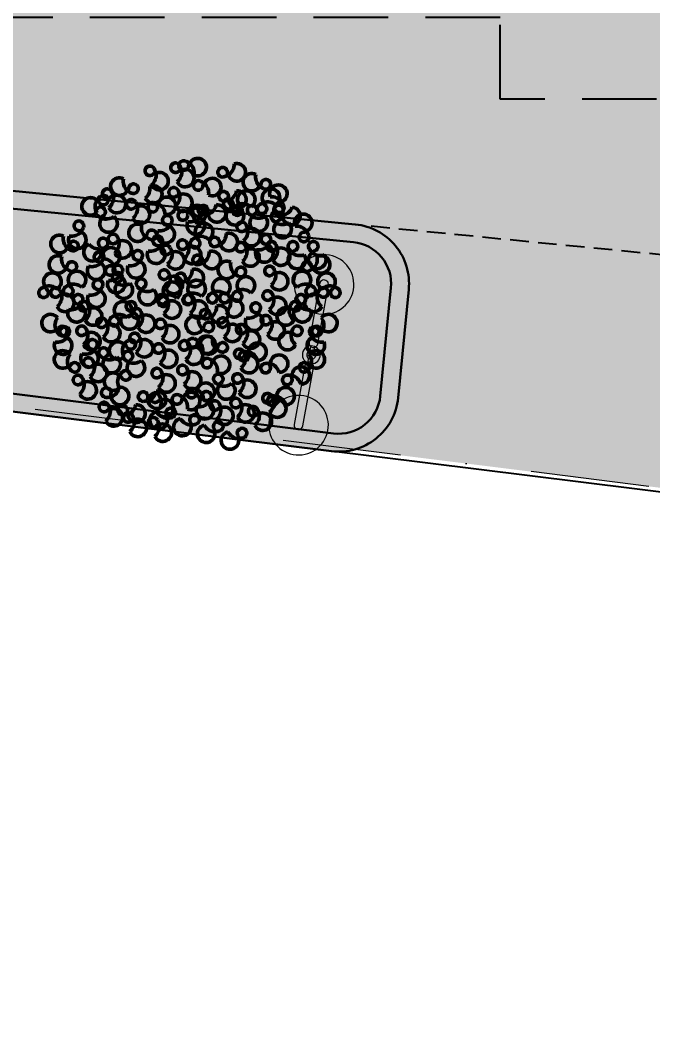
# Model space of a CAD drawing. Header units: centimetres. Extents: x 31799 to 51185, y -99131 to -72325.
# Drawn here: x 37922 to 38346, y -91898 to -91225 of the extents above; entities that cross this region are included whole.
import ezdxf

# ---------------------------------------------------------------- set-up
doc = ezdxf.new("R2010")
doc.units = ezdxf.units.CM
doc.header["$LTSCALE"] = 50
doc.header["$MEASUREMENT"] = 0
doc.linetypes.add('CACHE', pattern=[0.375, 0.25, -0.125])
doc.linetypes.add('Dot & Dashed', pattern=[335.138881, 158.75, -88.194444, 0, -88.194437])
doc.layers.get('0').update_dxf_attribs({"color": 8})
doc.layers.add('BETON CACHE', color=4, linetype='CACHE', lineweight=5)
for name, color, linetype in [('BORD', 5, 'Continuous'), ('COTE 50ème', 1, 'Continuous'), ('EMPRISE BATIMENT', 253, 'CACHE'), ('New_Interior - Lamp', 7, 'Continuous'), ('New_SANITARI BANJO', 7, 'Continuous'), ('PARCELA', 7, 'Continuous'), ('TALUS', 2, 'Continuous')]:
    doc.layers.add(name, color=color, linetype=linetype)
doc.layers.add('New_Interior - Lamp_Pen_No__77', color=7, linetype='Continuous', lineweight=20, true_color=0xffeb28)
doc.layers.add('New_SANITARI BANJO_Pen_No__24', color=7, linetype='Continuous', lineweight=18, true_color=0x029e21)
doc.layers.get('New_SANITARI BANJO').off()
doc.styles.add('RS_TXT_100', font='arial.ttf', dxfattribs={"height": 25})
doc.dimstyles.new('RS_100CM_LINEAIRE', dxfattribs={"dimscale": 10, "dimtxt": 25, "dimasz": 1.5, "dimexe": 1, "dimexo": 2.5, "dimgap": 1, "dimtad": 1, "dimdec": 1, "dimrnd": 0.5, "dimdsep": 46, "dimtxsty": 'RS_TXT_100', "dimblk1": 'ARCHTICK', "dimblk2": 'ARCHTICK', "dimsah": 1, "dimcen": 2.5, "dimdle": 1, "dimclrt": 4, "dimadec": 0, "dimazin": 2, "dimtfac": 1, "dimtdec": 1, "dimtix": 1, "dimtmove": 2, "dimatfit": 3, "dimfxl": 1, "dimtolj": 1, "dimtzin": 0, "dimarcsym": 0})

# ---------------------------------------------------------------- blocks, each defined once
blk = doc.blocks.new('A$Cd0191f6d')
at = {"layer": 'PARCELA', "flags": 128}
blk.add_lwpolyline([(-4012.3, 2412.5), (-1544.9, 6642.6), (-1363.7, 6562.7), (1796.3, 5170.7), (2325.2, 4910.5), (1785, 3774.5), (1430.5, 3029.2), (1230.5, 2593.2), (0, 0), (-1167.6, 602.4), (-4012.3, 2412.5)], dxfattribs=at)
blk = doc.blocks.new('Street Lamp 02 27')
at = {"layer": 'New_Interior - Lamp_Pen_No__77', "color": 2, "linetype": 'Continuous', "lineweight": 20, "true_color": 0xffeb28}
for p, q in [((-2.6, 1.5), (-5.4, 1.5)), ((5.4, 1.5), (2.6, 1.5)), ((-5.4, -1.5), (-2.6, -1.5)), ((2.6, -1.5), (5.4, -1.5))]:
    blk.add_line(p, q, dxfattribs=at)
at = {"layer": 'New_Interior - Lamp_Pen_No__77', "color": 2, "linetype": 'Continuous', "lineweight": 20, "true_color": 0xffeb28, "flags": 128}
for points in [[(-68, 0, 1), (-28, 0, 1)], [(68, 0, 1), (28, 0, 1)], [(-8, 3), (-48, 3, 1), (-48, -3), (-8, -3, 1)], [(6, 0, 1), (-6, 0, 1)], [(3, 0, 1), (-3, 0, 1)], [(8, -3), (48, -3, 1), (48, 3), (8, 3, 1)]]:
    blk.add_lwpolyline(points, format="xyb", close=True, dxfattribs=at)
blk = doc.blocks.new('Tree Model Detailed 26')
at = {"layer": 'New_SANITARI BANJO_Pen_No__24', "color": 104, "linetype": 'Continuous', "lineweight": 50, "true_color": 0x029e21}
for centre, radius, start, end in [((-15.01, 93.03), 5.9, 307.53638, 216.77737), ((5.33, 97.74), 3.24, 37.30244, 321.12467), ((12.76, 91.81), 5.9, 213.10829, 122.34928), ((1.38, 94.29), 8.6, 318.46318, 16.76871), ((12.44, 92.01), 5.9, 122.286, 141.12467), ((1.06, 94.49), 8.6, 16.93111, 37.30244), ((-39.39, 84.67), 5.9, 307.53638, 216.77737), ((-30.15, 84.63), 5.9, 65.399, 334.63999), ((-19.2, 88.61), 8.6, 170.75389, 229.05943), ((-20.35, 85.17), 3.24, 131.73054, 55.55277), ((-16.78, 81.16), 8.6, 111.3592, 131.73054), ((-15.18, 92.7), 5.9, 216.71409, 235.55277), ((-16.6, 81.49), 8.6, 52.89127, 111.19681), ((-1.45, 83.2), 5.9, 114.78684, 24.02783), ((2.66, 94.1), 8.6, 220.14173, 278.44727), ((5.5, 89.69), 3.24, 298.981, 222.80322), ((24.34, 88.13), 5.9, 333.28316, 242.52415), ((38.08, 87.06), 5.9, 333.28316, 242.52415), ((-40.98, 73.13), 8.6, 52.89127, 111.19681), ((-29.78, 84.63), 5.9, 334.57671, 353.41538), ((-18.83, 88.61), 8.6, 229.22182, 249.59315), ((-20.7, 83.58), 3.24, 249.59315, 173.41538), ((-8.45, 75.62), 5.9, 65.399, 334.63999), ((2.5, 79.6), 8.6, 170.75389, 229.05943), ((-1.2, 83.48), 5.9, 23.96455, 42.80322), ((6.51, 81.22), 3.24, 37.30244, 321.12467), ((2.9, 94.38), 8.6, 278.60966, 298.981), ((13.94, 75.28), 5.9, 213.10829, 122.34928), ((2.24, 77.96), 8.6, 16.93111, 37.30244), ((22.95, 78.73), 3.24, 157.47731, 81.29954), ((27.9, 76.67), 8.6, 137.10598, 157.47731), ((24.33, 87.76), 5.9, 242.46087, 261.29954), ((27.92, 77.05), 8.6, 78.63805, 136.94358), ((36.69, 77.66), 3.24, 157.47731, 81.29954), ((41.64, 75.6), 8.6, 137.10598, 157.47731), ((40.89, 75.11), 5.9, 65.399, 334.63999), ((38.07, 86.69), 5.9, 242.46087, 261.29954), ((41.66, 75.97), 8.6, 78.63805, 136.94358), ((-53.2, 74.64), 3.24, 298.981, 222.80322), ((-44.73, 76.8), 3.24, 131.73054, 55.55277), ((-41.16, 72.8), 8.6, 111.3592, 131.73054), ((-39.56, 84.34), 5.9, 216.71409, 235.55277), ((-20.16, 72.19), 3.24, 298.981, 222.80322), ((-3.64, 70.97), 3.24, 298.981, 222.80322), ((-8.07, 75.62), 5.9, 334.57671, 353.41538), ((1, 74.57), 3.24, 249.59315, 173.41538), ((2.56, 77.77), 8.6, 318.46318, 16.76871), ((13.62, 75.48), 5.9, 122.286, 141.12467), ((51.84, 79.09), 8.6, 170.75389, 229.05943), ((41.26, 75.11), 5.9, 334.57671, 353.41538), ((50.34, 74.06), 3.24, 249.59315, 173.41538), ((-60.15, 68.15), 5.9, 114.78684, 24.02783), ((-56.05, 79.05), 8.6, 220.14173, 278.44727), ((-59.91, 68.43), 5.9, 23.96455, 42.80322), ((-55.8, 79.33), 8.6, 278.60966, 298.981), ((-41.5, 67.65), 3.24, 298.981, 222.80322), ((-38.62, 66.91), 5.9, 59.90918, 329.15017), ((-27.34, 69.83), 8.6, 165.26407, 223.56961), ((-27.1, 65.7), 5.9, 114.78684, 24.02783), ((-29.31, 64.96), 3.24, 244.10333, 167.92556), ((-23, 76.6), 8.6, 220.14173, 278.44727), ((-26.86, 65.98), 5.9, 23.96455, 42.80322), ((-22.76, 76.88), 8.6, 278.60966, 298.981), ((-10.58, 64.47), 5.9, 114.78684, 24.02783), ((-6.48, 75.38), 8.6, 220.14173, 278.44727), ((-10.34, 64.76), 5.9, 23.96455, 42.80322), ((-6.24, 75.66), 8.6, 278.60966, 298.981), ((1.38, 62.28), 5.9, 65.399, 334.63999), ((2.87, 79.6), 8.6, 229.22182, 249.59315), ((12.33, 66.26), 8.6, 170.75389, 229.05943), ((20.17, 62.48), 5.9, 59.90918, 329.15017), ((31.44, 65.4), 8.6, 165.26407, 223.56961), ((32.5, 64.93), 5.9, 22.671, 291.91199), ((52.21, 79.09), 8.6, 229.22182, 249.59315), ((63.31, 66.18), 5.9, 315.27407, 224.51506), ((-48.45, 61.15), 5.9, 114.78684, 24.02783), ((-44.34, 72.06), 8.6, 220.14173, 278.44727), ((-48.2, 61.44), 5.9, 23.96455, 42.80322), ((-44.1, 72.34), 8.6, 278.60966, 298.981), ((-34.76, 57.48), 3.24, 214.82013, 138.64235), ((-38.25, 66.87), 5.9, 329.08689, 347.92556), ((-26.97, 69.79), 8.6, 223.732, 244.10333), ((-14.84, 58.8), 3.24, 298.981, 222.80322), ((1.75, 62.28), 5.9, 334.57671, 353.41538), ((10.83, 61.23), 3.24, 249.59315, 173.41538), ((20.54, 62.45), 5.9, 329.08689, 347.92556), ((29.47, 60.54), 3.24, 244.10333, 167.92556), ((43.25, 60.42), 8.6, 128.02589, 186.33143), ((38.73, 57.74), 3.24, 206.86515, 130.68738), ((63.71, 55.99), 8.6, 138.64235, 159.01369), ((59.68, 59.54), 3.24, 214.82013, 138.64235), ((63.29, 54.53), 8.6, 60.85463, 119.16017), ((63.43, 65.82), 5.9, 296.49868, 315.33735), ((63.42, 54.18), 8.6, 40.32091, 60.69224), ((-78.29, 50.66), 5.9, 114.78684, 24.02783), ((-74.19, 61.56), 8.6, 220.14173, 278.44727), ((-71.34, 57.15), 3.24, 298.981, 222.80322), ((-78.05, 50.94), 5.9, 23.96455, 42.80322), ((-73.94, 61.84), 8.6, 278.60966, 298.981), ((-61.72, 55.74), 3.24, 256.94896, 180.77119), ((-56.35, 55.82), 8.6, 180.77119, 201.14252), ((-54.3, 51.1), 5.9, 315.27407, 224.51506), ((-42.59, 52.08), 5.9, 53.59552, 322.83651), ((-31.06, 53.75), 8.6, 159.17608, 217.48162), ((-30.73, 53.93), 8.6, 138.64235, 159.01369), ((-42.26, 52.26), 5.9, 34.82013, 53.6588), ((-21.78, 52.31), 5.9, 114.78684, 24.02783), ((-17.68, 63.21), 8.6, 220.14173, 278.44727), ((-21.54, 52.6), 5.9, 23.96455, 42.80322), ((-17.44, 63.5), 8.6, 278.60966, 298.981), ((11.21, 48.94), 5.9, 65.399, 334.63999), ((12.7, 66.26), 8.6, 229.22182, 249.59315), ((22.15, 52.92), 8.6, 170.75389, 229.05943), ((20.28, 53.08), 3.24, 356.32381, 280.14604), ((29.76, 52.43), 5.9, 195.0992, 104.34019), ((19.7, 58.3), 8.6, 300.67977, 358.9853), ((31.82, 65.36), 8.6, 223.732, 244.10333), ((32.78, 64.67), 5.9, 291.84871, 310.68738), ((43.52, 60.17), 8.6, 186.49382, 206.86515), ((41.45, 51.15), 3.24, 298.981, 222.80322), ((51.85, 54.15), 5.9, 53.59552, 322.83651), ((63.38, 55.82), 8.6, 159.17608, 217.48162), ((52.18, 54.32), 5.9, 34.82013, 53.6588), ((64.86, 48.56), 5.9, 114.78684, 24.02783), ((68.96, 59.46), 8.6, 220.14173, 278.44727), ((67.51, 57.65), 3.24, 116.49868, 40.32091), ((71.81, 55.05), 3.24, 298.981, 222.80322), ((-73.57, 44.69), 3.24, 256.94896, 180.77119), ((-63.91, 46.49), 5.9, 95.72435, 4.96534), ((-56.48, 55.46), 8.6, 201.30491, 259.61045), ((-63.78, 46.84), 5.9, 76.94896, 95.78763), ((-54.32, 39.45), 8.6, 60.85463, 119.16017), ((-33.47, 47.82), 5.9, 315.27407, 224.51506), ((-13.83, 50.33), 3.24, 37.30244, 321.12467), ((-6.4, 44.4), 5.9, 213.10829, 122.34928), ((-17.78, 46.88), 8.6, 318.46318, 16.76871), ((-6.71, 44.6), 5.9, 122.286, 141.12467), ((-18.09, 47.08), 8.6, 16.93111, 37.30244), ((7.4, 43.93), 5.9, 46.57272, 315.81371), ((19.04, 44.18), 8.6, 152.15329, 210.45882), ((19.39, 44.31), 8.6, 131.61956, 151.99089), ((7.75, 44.06), 5.9, 27.79733, 46.636), ((15.83, 48.32), 3.24, 207.79733, 131.61956), ((11.58, 48.94), 5.9, 334.57671, 353.41538), ((20.66, 47.89), 3.24, 249.59315, 173.41538), ((19.33, 58.36), 8.6, 280.14604, 300.51737), ((29.39, 52.5), 5.9, 176.32381, 195.16248), ((34.5, 44.66), 5.9, 114.78684, 24.02783), ((38.6, 55.56), 8.6, 220.14173, 278.44727), ((34.74, 44.94), 5.9, 23.96455, 42.80322), ((38.85, 55.84), 8.6, 278.60966, 298.981), ((65.1, 48.85), 5.9, 23.96455, 42.80322), ((69.21, 59.75), 8.6, 278.60966, 298.981), ((76.59, 46.86), 5.9, 333.28316, 242.52415), ((-75.76, 35.44), 5.9, 95.72435, 4.96534), ((-78.41, 41.04), 3.24, 298.981, 222.80322), ((-68.2, 44.76), 8.6, 180.77119, 201.14252), ((-68.33, 44.41), 8.6, 201.30491, 259.61045), ((-75.63, 35.79), 5.9, 76.94896, 95.78763), ((-50.1, 42.58), 3.24, 116.49868, 40.32091), ((-54.17, 50.75), 5.9, 296.49868, 315.33735), ((-44.93, 35.79), 5.9, 53.59552, 322.83651), ((-54.19, 39.1), 8.6, 40.32091, 60.69224), ((-33.4, 37.46), 8.6, 159.17608, 217.48162), ((-33.07, 37.64), 8.6, 138.64235, 159.01369), ((-44.6, 35.97), 5.9, 34.82013, 53.6588), ((-37.1, 41.19), 3.24, 214.82013, 138.64235), ((-33.49, 36.17), 8.6, 60.85463, 119.16017), ((-29.27, 39.29), 3.24, 116.49868, 40.32091), ((-33.35, 47.47), 5.9, 296.49868, 315.33735), ((-33.36, 35.82), 8.6, 40.32091, 60.69224), ((-13.26, 40.13), 5.9, 65.399, 334.63999), ((-2.31, 44.11), 8.6, 170.75389, 229.05943), ((-3.81, 39.08), 3.24, 249.59315, 173.41538), ((21.03, 35.6), 5.9, 65.399, 334.63999), ((22.53, 52.92), 8.6, 229.22182, 249.59315), ((31.98, 39.58), 8.6, 170.75389, 229.05943), ((45.61, 34.66), 5.9, 333.28316, 242.52415), ((64.74, 38.95), 3.24, 298.981, 222.80322), ((75.19, 37.45), 3.24, 157.47731, 81.29954), ((80.15, 35.4), 8.6, 137.10598, 157.47731), ((76.58, 46.48), 5.9, 242.46087, 261.29954), ((80.16, 35.77), 8.6, 78.63805, 136.94358), ((-85.35, 34.55), 5.9, 114.78684, 24.02783), ((-81.25, 45.45), 8.6, 220.14173, 278.44727), ((-85.11, 34.83), 5.9, 23.96455, 42.80322), ((-81.01, 45.74), 8.6, 278.60966, 298.981), ((-64.3, 30.95), 3.24, 256.94896, 180.77119), ((-31.92, 30.21), 5.9, 114.78684, 24.02783), ((-27.82, 41.11), 8.6, 220.14173, 278.44727), ((-24.97, 36.7), 3.24, 298.981, 222.80322), ((-31.68, 30.49), 5.9, 23.96455, 42.80322), ((-27.57, 41.39), 8.6, 278.60966, 298.981), ((-15.4, 28.98), 5.9, 114.78684, 24.02783), ((-11.29, 39.89), 8.6, 220.14173, 278.44727), ((-8.45, 35.48), 3.24, 298.981, 222.80322), ((-12.89, 40.13), 5.9, 334.57671, 353.41538), ((-1.94, 44.11), 8.6, 229.22182, 249.59315), ((3.07, 27.94), 5.9, 46.57272, 315.81371), ((15.06, 28.32), 8.6, 131.61956, 151.99089), ((11.5, 32.33), 3.24, 207.79733, 131.61956), ((21.41, 35.6), 5.9, 334.57671, 353.41538), ((30.48, 34.55), 3.24, 249.59315, 173.41538), ((57.8, 32.46), 5.9, 114.78684, 24.02783), ((61.9, 43.36), 8.6, 220.14173, 278.44727), ((58.04, 32.74), 5.9, 23.96455, 42.80322), ((62.14, 43.64), 8.6, 278.60966, 298.981), ((-81.61, 24.27), 3.24, 298.981, 222.80322), ((-66.49, 21.7), 5.9, 95.72435, 4.96534), ((-58.94, 31.03), 8.6, 180.77119, 201.14252), ((-59.06, 30.67), 8.6, 201.30491, 259.61045), ((-66.37, 22.05), 5.9, 76.94896, 95.78763), ((-15.15, 29.27), 5.9, 23.96455, 42.80322), ((-11.05, 40.17), 8.6, 278.60966, 298.981), ((14.71, 28.18), 8.6, 152.15329, 210.45882), ((3.41, 28.07), 5.9, 27.79733, 46.636), ((30.86, 22.26), 5.9, 65.399, 334.63999), ((32.35, 39.58), 8.6, 229.22182, 249.59315), ((41.8, 26.24), 8.6, 170.75389, 229.05943), ((44.21, 25.25), 3.24, 157.47731, 81.29954), ((49.17, 23.2), 8.6, 137.10598, 157.47731), ((45.59, 34.28), 5.9, 242.46087, 261.29954), ((49.18, 23.57), 8.6, 78.63805, 136.94358), ((62.74, 24.49), 3.24, 351.79615, 275.61838), ((71.3, 24.15), 5.9, 114.78684, 24.02783), ((75.41, 35.05), 8.6, 220.14173, 278.44727), ((87.2, 26.47), 3.24, 298.981, 222.80322), ((-88.55, 17.78), 5.9, 114.78684, 24.02783), ((-84.45, 28.68), 8.6, 220.14173, 278.44727), ((-80.25, 20.56), 5.9, 13.18814, 282.42913), ((-88.31, 18.06), 5.9, 23.96455, 42.80322), ((-84.21, 28.96), 8.6, 278.60966, 298.981), ((-70.39, 14.35), 8.6, 118.54303, 176.84857), ((-72.03, 16.55), 5.9, 114.78684, 24.02783), ((-67.93, 27.45), 8.6, 220.14173, 278.44727), ((-65.08, 23.04), 3.24, 298.981, 222.80322), ((-71.79, 16.83), 5.9, 23.96455, 42.80322), ((-55.51, 15.33), 5.9, 114.78684, 24.02783), ((-51.4, 26.23), 8.6, 220.14173, 278.44727), ((-48.56, 21.82), 3.24, 298.981, 222.80322), ((-32.04, 20.59), 3.24, 298.981, 222.80322), ((-15.51, 19.37), 3.24, 298.981, 222.80322), ((-0.68, 17.54), 3.24, 37.30244, 321.12467), ((1.01, 18.15), 3.24, 298.981, 222.80322), ((31.23, 22.26), 5.9, 334.57671, 353.41538), ((40.31, 21.21), 3.24, 249.59315, 173.41538), ((44.55, 15.81), 5.9, 65.399, 334.63999), ((55.49, 19.79), 8.6, 170.75389, 229.05943), ((63.71, 15.03), 5.9, 167.602, 76.84299), ((57.51, 24.89), 8.6, 272.95689, 331.26243), ((63.63, 15.39), 5.9, 76.77971, 95.61838), ((57.43, 25.25), 8.6, 331.42482, 351.79615), ((80.26, 19.98), 5.9, 114.78684, 24.02783), ((84.36, 30.88), 8.6, 220.14173, 278.44727), ((80.5, 20.26), 5.9, 23.96455, 42.80322), ((84.6, 31.16), 8.6, 278.60966, 298.981), ((-70.16, 14.05), 8.6, 177.01096, 197.38229), ((-80.02, 20.27), 5.9, 282.36585, 301.20452), ((-75.28, 12.45), 3.24, 197.38229, 121.20452), ((-67.68, 27.74), 8.6, 278.60966, 298.981), ((-55.26, 15.61), 5.9, 23.96455, 42.80322), ((-51.16, 26.51), 8.6, 278.60966, 298.981), ((-38.98, 14.1), 5.9, 114.78684, 24.02783), ((-34.88, 25), 8.6, 220.14173, 278.44727), ((-38.74, 14.39), 5.9, 23.96455, 42.80322), ((-34.64, 25.29), 8.6, 278.60966, 298.981), ((-22.46, 12.88), 5.9, 114.78684, 24.02783), ((-18.36, 23.78), 8.6, 220.14173, 278.44727), ((-22.22, 13.16), 5.9, 23.96455, 42.80322), ((-18.11, 24.06), 8.6, 278.60966, 298.981), ((-5.94, 11.65), 5.9, 114.78684, 24.02783), ((-1.83, 22.56), 8.6, 220.14173, 278.44727), ((-5.69, 11.94), 5.9, 23.96455, 42.80322), ((-1.59, 22.84), 8.6, 278.60966, 298.981), ((6.74, 11.6), 5.9, 213.10829, 122.34928), ((-4.64, 14.09), 8.6, 318.46318, 16.76871), ((6.43, 11.8), 5.9, 122.286, 141.12467), ((-4.95, 14.29), 8.6, 16.93111, 37.30244), ((10.59, 10.43), 5.9, 114.78684, 24.02783), ((14.69, 21.33), 8.6, 220.14173, 278.44727), ((17.53, 16.92), 3.24, 298.981, 222.80322), ((10.83, 10.71), 5.9, 23.96455, 42.80322), ((14.93, 21.62), 8.6, 278.60966, 298.981), ((27.11, 9.21), 5.9, 114.78684, 24.02783), ((31.21, 20.11), 8.6, 220.14173, 278.44727), ((34.05, 15.7), 3.24, 298.981, 222.80322), ((27.35, 9.49), 5.9, 23.96455, 42.80322), ((42.18, 26.24), 8.6, 229.22182, 249.59315), ((44.92, 15.81), 5.9, 334.57671, 353.41538), ((54, 14.77), 3.24, 249.59315, 173.41538), ((72.73, 10.47), 3.24, 298.981, 222.80322), ((-84.77, 4.62), 5.9, 13.18814, 282.42913), ((-66.23, 8.27), 3.24, 339.28354, 263.10577), ((-71.25, 10.17), 8.6, 318.91221, 339.28354), ((-46.51, 4.59), 3.24, 298.981, 222.80322), ((15.35, 5.79), 3.24, 269.69779, 193.52002), ((31.45, 20.39), 8.6, 278.60966, 298.981), ((37.6, 4.56), 3.24, 298.981, 222.80322), ((55.87, 19.79), 8.6, 229.22182, 249.59315), ((57.22, 4.31), 3.24, 351.79615, 275.61838), ((65.79, 3.98), 5.9, 114.78684, 24.02783), ((69.89, 14.88), 8.6, 220.14173, 278.44727), ((66.03, 4.26), 5.9, 23.96455, 42.80322), ((70.13, 15.16), 8.6, 278.60966, 298.981), ((82.31, 2.75), 5.9, 114.78684, 24.02783), ((86.41, 13.65), 8.6, 220.14173, 278.44727), ((89.26, 9.24), 3.24, 298.981, 222.80322), ((82.55, 3.04), 5.9, 23.96455, 42.80322), ((90.76, 3.82), 3.24, 339.28354, 263.10577), ((-74.91, -1.59), 8.6, 118.54303, 176.84857), ((-67.33, -1.17), 5.9, 155.08939, 64.33038), ((-71.26, 9.8), 8.6, 260.44428, 318.74981), ((-67.33, -0.8), 5.9, 64.2671, 83.10577), ((-62.02, -1.56), 3.24, 351.79615, 275.61838), ((-53.45, -1.9), 5.9, 114.78684, 24.02783), ((-49.35, 9), 8.6, 220.14173, 278.44727), ((-53.21, -1.61), 5.9, 23.96455, 42.80322), ((-49.11, 9.29), 8.6, 278.60966, 298.981), ((-36.93, -3.12), 5.9, 114.78684, 24.02783), ((-32.83, 7.78), 8.6, 220.14173, 278.44727), ((-29.99, 3.37), 3.24, 298.981, 222.80322), ((-36.69, -2.84), 5.9, 23.96455, 42.80322), ((-28.48, -2.05), 3.24, 339.28354, 263.10577), ((-32.59, 8.06), 8.6, 278.60966, 298.981), ((-16.23, -3.62), 5.9, 333.28316, 242.52415), ((0.5, 1.01), 3.24, 37.30244, 321.12467), ((1.06, 0.43), 3.24, 298.981, 222.80322), ((7.92, -4.92), 5.9, 213.10829, 122.34928), ((-3.46, -2.44), 8.6, 318.46318, 16.76871), ((7.61, -4.72), 5.9, 122.286, 141.12467), ((-3.77, -2.24), 8.6, 16.93111, 37.30244), ((15.26, -3.72), 5.9, 108.47318, 17.71417), ((20.57, 7.04), 8.6, 193.52002, 213.89135), ((20.53, 6.67), 8.6, 214.05374, 272.35928), ((15.3, -3.35), 5.9, 89.69779, 108.53646), ((30.66, -1.93), 5.9, 114.78684, 24.02783), ((34.76, 8.97), 8.6, 220.14173, 278.44727), ((30.9, -1.65), 5.9, 23.96455, 42.80322), ((35, 9.25), 8.6, 278.60966, 298.981), ((50.51, -4.42), 5.9, 65.399, 334.63999), ((58.19, -5.15), 5.9, 167.602, 76.84299), ((51.99, 4.71), 8.6, 272.95689, 331.26243), ((61.46, -0.44), 8.6, 170.75389, 229.05943), ((58.12, -4.78), 5.9, 76.77971, 95.61838), ((51.91, 5.08), 8.6, 331.42482, 351.79615), ((86.66, 13.94), 8.6, 278.60966, 298.981), ((89.67, -5.25), 5.9, 64.2671, 83.10577), ((85.75, 5.72), 8.6, 318.91221, 339.28354), ((-89.29, -11.32), 5.9, 13.18814, 282.42913), ((-74.68, -1.88), 8.6, 177.01096, 197.38229), ((-84.54, 4.33), 5.9, 282.36585, 301.20452), ((-79.8, -3.49), 3.24, 197.38229, 121.20452), ((-73.52, -10.47), 5.9, 65.399, 334.63999), ((-62.57, -6.49), 8.6, 170.75389, 229.05943), ((-61.05, -11.02), 5.9, 167.602, 76.84299), ((-67.25, -1.16), 8.6, 272.95689, 331.26243), ((-61.13, -10.66), 5.9, 76.77971, 95.61838), ((-67.33, -0.8), 8.6, 331.42482, 351.79615), ((-29.58, -11.49), 5.9, 155.08939, 64.33038), ((-33.5, -0.53), 8.6, 260.44428, 318.74981), ((-29.57, -11.12), 5.9, 64.2671, 83.10577), ((-33.5, -0.15), 8.6, 318.91221, 339.28354), ((-12.65, -14.71), 8.6, 78.63805, 136.94358), ((-5.88, -6.06), 5.9, 114.78684, 24.02783), ((-1.78, 4.84), 8.6, 220.14173, 278.44727), ((-5.64, -5.78), 5.9, 23.96455, 42.80322), ((-1.54, 5.12), 8.6, 278.60966, 298.981), ((27.42, -5.57), 3.24, 269.69779, 193.52002), ((32.64, -4.31), 8.6, 193.52002, 213.89135), ((38.61, -3.91), 3.24, 37.30244, 321.12467), ((46.04, -9.85), 5.9, 213.10829, 122.34928), ((34.66, -7.37), 8.6, 318.46318, 16.76871), ((45.73, -9.65), 5.9, 122.286, 141.12467), ((34.34, -7.17), 8.6, 16.93111, 37.30244), ((50.88, -4.42), 5.9, 334.57671, 353.41538), ((59.96, -5.47), 3.24, 249.59315, 173.41538), ((60.76, -9.28), 3.24, 257.18517, 181.0074), ((77.37, -5.93), 3.24, 339.28354, 263.10577), ((89.67, -5.62), 5.9, 155.08939, 64.33038), ((85.74, 5.35), 8.6, 260.44428, 318.74981), ((-79.43, -17.53), 8.6, 118.54303, 176.84857), ((-73.14, -10.47), 5.9, 334.57671, 353.41538), ((-62.2, -6.49), 8.6, 229.22182, 249.59315), ((-64.07, -11.52), 3.24, 249.59315, 173.41538), ((-41.87, -11.8), 3.24, 339.28354, 263.10577), ((-46.89, -9.91), 8.6, 318.91221, 339.28354), ((-29.92, -12.95), 5.9, 333.28316, 242.52415), ((-17.63, -13.02), 3.24, 157.47731, 81.29954), ((-12.67, -15.08), 8.6, 137.10598, 157.47731), ((-16.24, -3.99), 5.9, 242.46087, 261.29954), ((-9.03, -10.64), 3.24, 269.69779, 193.52002), ((-3.82, -9.38), 8.6, 193.52002, 213.89135), ((1.68, -15.51), 3.24, 37.30244, 321.12467), ((27.33, -15.07), 5.9, 108.47318, 17.71417), ((32.59, -4.68), 8.6, 214.05374, 272.35928), ((27.37, -14.7), 5.9, 89.69779, 108.53646), ((58.61, -18.55), 5.9, 95.96057, 5.20156), ((61.83, -0.44), 8.6, 229.22182, 249.59315), ((66.12, -9.19), 8.6, 181.0074, 201.37874), ((66, -9.54), 8.6, 201.54113, 259.84667), ((58.73, -18.19), 5.9, 77.18517, 96.02385), ((76.27, -15.37), 5.9, 155.08939, 64.33038), ((72.35, -4.4), 8.6, 260.44428, 318.74981), ((76.28, -15), 5.9, 64.2671, 83.10577), ((72.35, -4.03), 8.6, 318.91221, 339.28354), ((-79.2, -17.82), 8.6, 177.01096, 197.38229), ((-89.06, -11.61), 5.9, 282.36585, 301.20452), ((-84.33, -19.43), 3.24, 197.38229, 121.20452), ((-77.27, -23.52), 5.9, 114.78684, 24.02783), ((-73.16, -12.62), 8.6, 220.14173, 278.44727), ((-70.32, -17.03), 3.24, 298.981, 222.80322), ((-77.02, -23.24), 5.9, 23.96455, 42.80322), ((-72.92, -12.34), 8.6, 278.60966, 298.981), ((-60.26, -24.8), 5.9, 53.59552, 322.83651), ((-48.74, -23.13), 8.6, 159.17608, 217.48162), ((-48.41, -22.95), 8.6, 138.64235, 159.01369), ((-59.94, -24.62), 5.9, 34.82013, 53.6588), ((-52.44, -19.41), 3.24, 214.82013, 138.64235), ((-42.97, -21.25), 5.9, 155.08939, 64.33038), ((-46.89, -10.28), 8.6, 260.44428, 318.74981), ((-42.97, -20.87), 5.9, 64.2671, 83.10577), ((-31.32, -22.35), 3.24, 157.47731, 81.29954), ((-26.36, -24.41), 8.6, 137.10598, 157.47731), ((-29.94, -13.32), 5.9, 242.46087, 261.29954), ((-26.35, -24.03), 8.6, 78.63805, 136.94358), ((-14.68, -22.34), 3.24, 298.981, 222.80322), ((-9.13, -20.15), 5.9, 108.47318, 17.71417), ((-3.86, -9.76), 8.6, 214.05374, 272.35928), ((-9.08, -19.77), 5.9, 89.69779, 108.53646), ((9.1, -21.45), 5.9, 213.10829, 122.34928), ((-2.28, -18.97), 8.6, 318.46318, 16.76871), ((8.79, -21.25), 5.9, 122.286, 141.12467), ((-2.59, -18.77), 8.6, 16.93111, 37.30244), ((20.69, -25.12), 5.9, 333.28316, 242.52415), ((39.48, -16.92), 3.24, 269.69779, 193.52002), ((44.7, -15.67), 8.6, 193.52002, 213.89135), ((39.44, -26.06), 5.9, 89.69779, 108.53646), ((70.08, -22.98), 3.24, 257.18517, 181.0074), ((86.27, -22.35), 3.24, 269.69779, 193.52002), ((-93.81, -27.26), 5.9, 13.18814, 282.42913), ((-83.95, -33.47), 8.6, 118.54303, 176.84857), ((-21.62, -28.84), 5.9, 114.78684, 24.02783), ((-17.52, -17.93), 8.6, 220.14173, 278.44727), ((-21.38, -28.55), 5.9, 23.96455, 42.80322), ((-17.28, -17.65), 8.6, 278.60966, 298.981), ((-5.1, -30.06), 5.9, 114.78684, 24.02783), ((-1, -19.16), 8.6, 220.14173, 278.44727), ((1.85, -23.57), 3.24, 298.981, 222.80322), ((-4.86, -29.78), 5.9, 23.96455, 42.80322), ((-0.75, -18.87), 8.6, 278.60966, 298.981), ((39.39, -26.43), 5.9, 108.47318, 17.71417), ((44.66, -16.04), 8.6, 214.05374, 272.35928), ((56.7, -30.56), 5.9, 46.57272, 315.81371), ((68.35, -30.31), 8.6, 152.15329, 210.45882), ((68.7, -30.17), 8.6, 131.61956, 151.99089), ((57.05, -30.42), 5.9, 27.79733, 46.636), ((67.93, -32.24), 5.9, 95.96057, 5.20156), ((65.13, -26.16), 3.24, 207.79733, 131.61956), ((75.44, -22.89), 8.6, 181.0074, 201.37874), ((75.32, -23.24), 8.6, 201.54113, 259.84667), ((68.05, -31.89), 5.9, 77.18517, 96.02385), ((86.18, -31.85), 5.9, 108.47318, 17.71417), ((91.49, -21.09), 8.6, 193.52002, 213.89135), ((91.44, -21.46), 8.6, 214.05374, 272.35928), ((86.22, -31.48), 5.9, 89.69779, 108.53646), ((-83.73, -33.76), 8.6, 177.01096, 197.38229), ((-93.58, -27.55), 5.9, 282.36585, 301.20452), ((-88.85, -35.37), 3.24, 197.38229, 121.20452), ((-75.63, -37.62), 5.9, 114.78684, 24.02783), ((-71.52, -26.72), 8.6, 220.14173, 278.44727), ((-68.68, -31.13), 3.24, 298.981, 222.80322), ((-75.38, -37.34), 5.9, 23.96455, 42.80322), ((-59.1, -38.85), 5.9, 114.78684, 24.02783), ((-55, -27.95), 8.6, 220.14173, 278.44727), ((-52.16, -32.36), 3.24, 298.981, 222.80322), ((-37.29, -36.67), 3.24, 4.5196, 288.34182), ((-35.63, -33.58), 3.24, 298.981, 222.80322), ((-19.11, -34.8), 3.24, 298.981, 222.80322), ((2.86, -32.04), 3.24, 37.30244, 321.12467), ((10.28, -37.97), 5.9, 213.10829, 122.34928), ((-1.1, -35.49), 8.6, 318.46318, 16.76871), ((9.97, -37.77), 5.9, 122.286, 141.12467), ((-1.41, -35.29), 8.6, 16.93111, 37.30244), ((19.29, -34.53), 3.24, 157.47731, 81.29954), ((24.25, -36.58), 8.6, 137.10598, 157.47731), ((20.67, -25.5), 5.9, 242.46087, 261.29954), ((24.26, -36.21), 8.6, 78.63805, 136.94358), ((35.93, -34.52), 3.24, 298.981, 222.80322), ((49.63, -35.16), 3.24, 298.981, 222.80322), ((60.53, -32.29), 3.24, 37.30244, 321.12467), ((67.95, -38.23), 5.9, 213.10829, 122.34928), ((56.57, -35.75), 8.6, 318.46318, 16.76871), ((67.64, -38.03), 5.9, 122.286, 141.12467), ((56.26, -35.55), 8.6, 16.93111, 37.30244), ((-74.24, -42.78), 3.24, 298.981, 222.80322), ((-71.28, -26.44), 8.6, 278.60966, 298.981), ((-58.86, -38.56), 5.9, 23.96455, 42.80322), ((-54.76, -27.66), 8.6, 278.60966, 298.981), ((-42.58, -40.07), 5.9, 114.78684, 24.02783), ((-38.48, -29.17), 8.6, 220.14173, 278.44727), ((-34.26, -45.68), 5.9, 180.32544, 89.56643), ((-42.48, -37.43), 8.6, 285.68033, 343.98587), ((-42.34, -39.79), 5.9, 23.96455, 42.80322), ((-38.23, -28.89), 8.6, 278.60966, 298.981), ((-34.42, -45.34), 5.9, 89.50315, 108.34182), ((-42.64, -37.09), 8.6, 344.14826, 4.5196), ((-26.06, -41.3), 5.9, 114.78684, 24.02783), ((-21.95, -30.39), 8.6, 220.14173, 278.44727), ((-25.81, -41.01), 5.9, 23.96455, 42.80322), ((-21.71, -30.11), 8.6, 278.60966, 298.981), ((-14.1, -43.49), 5.9, 65.399, 334.63999), ((-3.15, -39.51), 8.6, 170.75389, 229.05943), ((28.99, -41.01), 5.9, 114.78684, 24.02783), ((33.09, -30.11), 8.6, 220.14173, 278.44727), ((29.23, -40.73), 5.9, 23.96455, 42.80322), ((33.33, -29.83), 8.6, 278.60966, 298.981), ((42.68, -41.65), 5.9, 114.78684, 24.02783), ((46.79, -30.75), 8.6, 220.14173, 278.44727), ((42.93, -41.37), 5.9, 23.96455, 42.80322), ((47.03, -30.47), 8.6, 278.60966, 298.981), ((64.37, -46.16), 8.6, 131.61956, 151.99089), ((60.8, -42.15), 3.24, 207.79733, 131.61956), ((79.54, -41.9), 5.9, 333.28316, 242.52415), ((-81.19, -49.27), 5.9, 114.78684, 24.02783), ((-77.09, -38.37), 8.6, 220.14173, 278.44727), ((-80.95, -48.98), 5.9, 23.96455, 42.80322), ((-76.84, -38.08), 8.6, 278.60966, 298.981), ((-13.72, -43.49), 5.9, 334.57671, 353.41538), ((-2.77, -39.51), 8.6, 229.22182, 249.59315), ((-4.65, -44.54), 3.24, 249.59315, 173.41538), ((31.71, -50.34), 5.9, 65.399, 334.63999), ((42.66, -46.36), 8.6, 170.75389, 229.05943), ((52.37, -46.55), 5.9, 46.57272, 315.81371), ((64.02, -46.3), 8.6, 152.15329, 210.45882), ((52.72, -46.41), 5.9, 27.79733, 46.636), ((61.71, -48.82), 3.24, 37.30244, 321.12467), ((57.44, -52.07), 8.6, 16.93111, 37.30244), ((83.11, -52.99), 8.6, 78.63805, 136.94358), ((-72.41, -58.95), 5.9, 114.78684, 24.02783), ((-68.31, -48.05), 8.6, 220.14173, 278.44727), ((-67.12, -55.55), 3.24, 4.5196, 288.34182), ((-65.46, -52.46), 3.24, 298.981, 222.80322), ((-45.25, -51.2), 3.24, 4.5196, 288.34182), ((-50.6, -51.62), 8.6, 344.14826, 4.5196), ((-19.99, -57.82), 5.9, 114.78684, 24.02783), ((-15.89, -46.92), 8.6, 220.14173, 278.44727), ((-13.05, -51.33), 3.24, 298.981, 222.80322), ((-19.75, -57.53), 5.9, 23.96455, 42.80322), ((-3.47, -59.04), 5.9, 114.78684, 24.02783), ((0.63, -48.14), 8.6, 220.14173, 278.44727), ((3.48, -52.55), 3.24, 298.981, 222.80322), ((20, -53.77), 3.24, 298.981, 222.80322), ((36.52, -55), 3.24, 298.981, 222.80322), ((32.09, -50.34), 5.9, 334.57671, 353.41538), ((43.03, -46.36), 8.6, 229.22182, 249.59315), ((41.16, -51.39), 3.24, 249.59315, 173.41538), ((69.13, -54.75), 5.9, 213.10829, 122.34928), ((57.75, -52.27), 8.6, 318.46318, 16.76871), ((68.82, -54.55), 5.9, 122.286, 141.12467), ((71.87, -59.72), 5.9, 202.48202, 111.72301), ((78.14, -51.31), 3.24, 157.47731, 81.29954), ((83.1, -53.36), 8.6, 137.10598, 157.47731), ((79.53, -42.28), 5.9, 242.46087, 261.29954), ((-64.09, -64.56), 5.9, 180.32544, 89.56643), ((-72.31, -56.31), 8.6, 285.68033, 343.98587), ((-72.16, -58.67), 5.9, 23.96455, 42.80322), ((-68.06, -47.77), 8.6, 278.60966, 298.981), ((-64.25, -64.22), 5.9, 89.50315, 108.34182), ((-72.47, -55.97), 8.6, 344.14826, 4.5196), ((-42.22, -60.21), 5.9, 180.32544, 89.56643), ((-50.44, -51.96), 8.6, 285.68033, 343.98587), ((-42.37, -59.87), 5.9, 89.50315, 108.34182), ((-27.1, -65.9), 5.9, 335.97217, 245.21316), ((-10.58, -64.67), 5.9, 335.97217, 245.21316), ((-15.65, -46.63), 8.6, 278.60966, 298.981), ((-3.23, -58.76), 5.9, 23.96455, 42.80322), ((0.88, -47.86), 8.6, 278.60966, 298.981), ((13.05, -60.27), 5.9, 114.78684, 24.02783), ((17.16, -49.36), 8.6, 220.14173, 278.44727), ((13.3, -59.98), 5.9, 23.96455, 42.80322), ((17.4, -49.08), 8.6, 278.60966, 298.981), ((29.58, -61.49), 5.9, 114.78684, 24.02783), ((33.68, -50.59), 8.6, 220.14173, 278.44727), ((29.82, -61.21), 5.9, 23.96455, 42.80322), ((33.92, -50.3), 8.6, 278.60966, 298.981), ((48.04, -62.54), 5.9, 46.57272, 315.81371), ((59.68, -62.29), 8.6, 152.15329, 210.45882), ((60.03, -62.16), 8.6, 131.61956, 151.99089), ((48.39, -62.4), 5.9, 27.79733, 46.636), ((56.47, -58.14), 3.24, 207.79733, 131.61956), ((66.12, -60.74), 8.6, 169.66624, 190.03758), ((60.84, -59.78), 3.24, 245.84401, 169.66624), ((62.38, -60.29), 3.24, 3.70663, 287.52885), ((71.5, -59.7), 5.9, 183.70663, 202.5453), ((61.14, -55.19), 8.6, 308.06258, 6.36812), ((-53.2, -65.73), 3.24, 4.5196, 288.34182), ((-58.55, -66.16), 8.6, 344.14826, 4.5196), ((-6.48, -75.57), 8.6, 81.55273, 139.85827), ((-10.34, -64.95), 5.9, 317.19678, 336.03545), ((-6.24, -75.86), 8.6, 61.019, 81.39034), ((27.38, -72.16), 5.9, 35.23156, 304.47255), ((39.22, -74.14), 8.6, 120.2784, 140.64973), ((36.51, -69.51), 3.24, 196.45617, 120.2784), ((56.91, -68.43), 5.9, 84.61941, 353.8604), ((65.93, -61.06), 8.6, 190.19997, 248.50551), ((57.1, -68.11), 5.9, 65.84401, 84.68269), ((60.76, -55.17), 8.6, 287.52885, 307.90019), ((-50.17, -74.74), 5.9, 180.32544, 89.56643), ((-58.4, -66.49), 8.6, 285.68033, 343.98587), ((-50.33, -74.4), 5.9, 89.50315, 108.34182), ((-44.73, -77), 3.24, 304.44723, 228.26946), ((-23, -76.8), 8.6, 81.55273, 139.85827), ((-20.16, -72.39), 3.24, 137.19678, 61.019), ((-26.86, -66.18), 5.9, 317.19678, 336.03545), ((-22.76, -77.08), 8.6, 61.019, 81.39034), ((-8.45, -75.82), 5.9, 25.36001, 294.601), ((-3.64, -71.16), 3.24, 137.19678, 61.019), ((2.5, -79.8), 8.6, 130.94057, 189.24611), ((2.87, -79.8), 8.6, 110.40685, 130.77818), ((-8.07, -75.82), 5.9, 6.58462, 25.42329), ((1, -74.77), 3.24, 186.58462, 110.40685), ((13.94, -75.48), 5.9, 237.65072, 146.89171), ((2.56, -77.96), 8.6, 343.23129, 41.53682), ((38.85, -74.21), 8.6, 140.81213, 199.11766), ((27.75, -72.1), 5.9, 16.45617, 35.29484), ((42.73, -76.97), 3.24, 3.70663, 287.52885), ((52.22, -76.4), 5.9, 202.48202, 111.72301), ((41.49, -71.87), 8.6, 308.06258, 6.36812), ((-41.16, -72.99), 8.6, 228.26946, 248.6408), ((-39.39, -84.86), 5.9, 143.22263, 52.46362), ((-39.56, -84.53), 5.9, 124.44723, 143.28591), ((-40.98, -73.33), 8.6, 248.80319, 307.10873), ((-30.15, -84.82), 5.9, 25.36001, 294.601), ((-18.83, -88.81), 8.6, 110.40685, 130.77818), ((-20.7, -83.78), 3.24, 186.58462, 110.40685), ((-1.45, -83.39), 5.9, 335.97217, 245.21316), ((6.51, -81.41), 3.24, 38.87533, 322.69756), ((13.62, -75.68), 5.9, 218.87533, 237.714), ((2.24, -78.16), 8.6, 322.69756, 343.06889), ((22.95, -78.92), 3.24, 278.70046, 202.52269), ((27.9, -76.87), 8.6, 202.52269, 222.89402), ((27.41, -85.8), 5.9, 35.23156, 304.47255), ((39.24, -87.78), 8.6, 120.2784, 140.64973), ((36.54, -83.14), 3.24, 196.45617, 120.2784), ((41.11, -71.85), 8.6, 287.52885, 307.90019), ((51.85, -76.38), 5.9, 183.70663, 202.5453), ((-19.2, -88.81), 8.6, 130.94057, 189.24611), ((-29.78, -84.82), 5.9, 6.58462, 25.42329), ((-20.35, -85.36), 3.24, 304.44723, 228.26946), ((2.66, -94.3), 8.6, 81.55273, 139.85827), ((5.5, -89.89), 3.24, 137.19678, 61.019), ((-1.2, -83.68), 5.9, 317.19678, 336.03545), ((2.9, -94.58), 8.6, 61.019, 81.39034), ((12.76, -92.01), 5.9, 237.65072, 146.89171), ((24.34, -88.33), 5.9, 117.47585, 26.71684), ((24.33, -87.96), 5.9, 98.70046, 117.53913), ((27.92, -77.24), 8.6, 223.05642, 281.36195), ((38.87, -87.84), 8.6, 140.81213, 199.11766), ((27.78, -85.73), 5.9, 16.45617, 35.29484), ((-16.78, -81.36), 8.6, 228.26946, 248.6408), ((-15.01, -93.23), 5.9, 143.22263, 52.46362), ((-15.18, -92.9), 5.9, 124.44723, 143.28591), ((-16.6, -81.69), 8.6, 248.80319, 307.10873), ((1.38, -94.49), 8.6, 343.23129, 41.53682), ((5.33, -97.94), 3.24, 38.87533, 322.69756), ((12.44, -92.21), 5.9, 218.87533, 237.714), ((1.06, -94.69), 8.6, 322.69756, 343.06889)]:
    blk.add_arc(centre, radius, start, end, dxfattribs=at)
blk = doc.blocks.new('_ArchTick')
at = {"color": 0, "linetype": 'ByBlock', "const_width": 0.15}
blk.add_lwpolyline([(-0.5, -0.5), (0.5, 0.5)], dxfattribs=at)
blk = doc.blocks.new('*D1387')
at = {"layer": 'COTE 50ème', "color": 0, "linetype": 'ByBlock', "lineweight": -2, "ltscale": 0.5, "transparency": 16777216}
for p, q in [((37613.69, -91097.92), (37613.69, -92080.53)), ((41048.69, -91152.92), (41048.69, -92080.53)), ((41058.69, -92070.53), (37603.69, -92070.53))]:
    blk.add_line(p, q, dxfattribs=at)
at = {"layer": 'Defpoints', "color": 0, "linetype": 'ByBlock', "lineweight": 15, "ltscale": 0.5, "transparency": 16777216}
for p in [(37613.69, -91072.92), (41048.69, -91127.92), (37613.69, -92070.53)]:
    blk.add_point(p, dxfattribs=at)
at = {"layer": 'COTE 50ème', "color": 0, "linetype": 'ByBlock', "lineweight": -2, "ltscale": 0.5, "transparency": 16777216, "xscale": 15, "yscale": 15, "zscale": 15, "rotation": 180}
blk.add_blockref('_ArchTick', (37613.69, -92070.53), dxfattribs=at)
at = {"layer": 'COTE 50ème', "color": 0, "linetype": 'ByBlock', "lineweight": -2, "ltscale": 0.5, "transparency": 16777216, "xscale": 15, "yscale": 15, "zscale": 15}
blk.add_blockref('_ArchTick', (41048.69, -92070.53), dxfattribs=at)
at = {"layer": 'COTE 50ème', "color": 4, "linetype": 'ByBlock', "lineweight": 15, "ltscale": 0.5, "transparency": 16777216, "insert": (39331.19, -92047.76), "char_height": 25, "attachment_point": 5, "style": 'RS_TXT_100'}
blk.add_mtext('\\A1;3435', dxfattribs=at)
blk = doc.blocks.new('*D1393')
at = {"layer": 'COTE 50ème', "color": 0, "linetype": 'ByBlock', "lineweight": -2, "ltscale": 0.5, "transparency": 16777216}
for p, q in [((37652.18, -91148.66), (37652.18, -92198.13)), ((38953.19, -91285.06), (38953.19, -92198.13)), ((38963.19, -92188.13), (37642.18, -92188.13))]:
    blk.add_line(p, q, dxfattribs=at)
at = {"layer": 'Defpoints', "color": 0, "linetype": 'ByBlock', "lineweight": 15, "ltscale": 0.5, "transparency": 16777216}
for p in [(37652.18, -91123.66), (38953.19, -91260.06), (37652.18, -92188.13)]:
    blk.add_point(p, dxfattribs=at)
at = {"layer": 'COTE 50ème', "color": 0, "linetype": 'ByBlock', "lineweight": -2, "ltscale": 0.5, "transparency": 16777216, "xscale": 15, "yscale": 15, "zscale": 15, "rotation": 180}
blk.add_blockref('_ArchTick', (37652.18, -92188.13), dxfattribs=at)
at = {"layer": 'COTE 50ème', "color": 0, "linetype": 'ByBlock', "lineweight": -2, "ltscale": 0.5, "transparency": 16777216, "xscale": 15, "yscale": 15, "zscale": 15}
blk.add_blockref('_ArchTick', (38953.19, -92188.13), dxfattribs=at)
at = {"layer": 'COTE 50ème', "color": 4, "linetype": 'ByBlock', "lineweight": 15, "ltscale": 0.5, "transparency": 16777216, "insert": (38302.68, -92165.36), "char_height": 25, "attachment_point": 5, "style": 'RS_TXT_100'}
blk.add_mtext('\\A1;1301', dxfattribs=at)

msp = doc.modelspace()

# ---------------------------------------------------------------- hatches: boundary and pattern name
at = {"layer": 'EMPRISE BATIMENT', "linetype": 'ByBlock', "lineweight": 15, "ltscale": 0.5, "true_color": 0x9898cc, "transparency": 33554559}
h = msp.add_hatch(dxfattribs=at)
h.set_pattern_fill('SQUARE', color=253, scale=200, angle=25.38482)
h.paths.add_polyline_path([(39963.69, -86827.92), (37463.69, -86827.92), (37463.69, -91222.92), (38243.69, -91222.92), (38243.69, -91277.92), (41198.69, -91277.92), (41198.69, -88912.92), (40583.69, -88912.92), (40583.69, -88615.92), (39963.69, -88615.92)])
h.paths.add_polyline_path([(39813.69, -88765.92), (40433.69, -88765.92), (40433.69, -89062.92), (41048.69, -89062.92), (41048.69, -91127.92), (38393.69, -91127.92), (38393.69, -91072.92), (37613.69, -91072.92), (37613.69, -86977.92), (39813.69, -86977.92)], flags=16)
at = {"layer": 'EMPRISE BATIMENT', "linetype": 'ByBlock', "lineweight": 15, "ltscale": 200, "true_color": 0x9898cc, "transparency": 33554559}
h = msp.add_hatch(dxfattribs=at)
h.set_pattern_fill('HT6006ET', color=253, scale=0.15, angle=25.38482, pattern_type=2)
h.set_pattern_definition([(25.38482, (0.81, 0.39), (-38.96845, 82.123506), [90, -0.9]), (25.38482, (0.43, 1.2), (-38.96845, 82.123506), [90, -0.9]), (115.38482, (0.43, 1.2), (-82.123506, -38.96845), [90, -0.9]), (115.38482, (-0.39, 0.81), (-82.123506, -38.96845), [90, -0.9])])
edge = h.paths.add_edge_path()
edge.add_arc((41669.32, -90883.05), 150, -117.01961, 0, ccw=False)
edge.add_line((41601.17, -91016.68), (41430.54, -90929.67))
edge.add_arc((41498.69, -90796.04), 150, 180, 242.98039, ccw=False)
edge.add_line((41348.69, -90796.04), (41348.69, -89516.91))
edge.add_ellipse((41354.67, -89497.83), major_axis=(14.14, 14.14), ratio=1, start_angle=135, end_angle=207.59744, ccw=False)
edge.add_ellipse((41354.67, -89497.83), major_axis=(14.14, 14.14), ratio=1, start_angle=422.40256, end_angle=495, ccw=False)
edge.add_line((41348.69, -89478.74), (41348.69, -89179.87))
edge.add_arc((41498.69, -89179.87), 150, 122.89183, 180, ccw=False)
edge.add_line((41417.23, -89053.92), (41198.69, -89053.92))
edge.add_line((41198.69, -89053.92), (41198.69, -89704.51))
edge.add_line((41198.69, -89704.51), (41293.8, -89704.51))
edge.add_line((41293.8, -89704.51), (41293.8, -89724.51))
edge.add_line((41293.8, -89724.51), (41198.69, -89724.51))
edge.add_line((41198.69, -89724.51), (41198.69, -91277.92))
edge.add_line((41198.69, -91277.92), (41148.13, -91277.92))
edge.add_line((41148.13, -91277.92), (41147.64, -91408.42))
edge.add_line((41147.64, -91408.42), (40177.64, -91404.73))
edge.add_line((40177.64, -91404.73), (40178.13, -91277.92))
edge.add_line((40178.13, -91277.92), (38243.69, -91277.92))
edge.add_line((38243.69, -91277.92), (38243.69, -91222.92))
edge.add_line((38243.69, -91222.92), (37463.69, -91222.92))
edge.add_line((37463.69, -91222.92), (37463.69, -90939.69))
edge.add_line((37463.69, -90939.69), (37421.44, -90898.46))
edge.add_line((37421.44, -90898.46), (37349.6, -89573.93))
edge.add_line((37349.6, -89573.93), (37382.55, -89473.68))
edge.add_line((37382.55, -89473.68), (37377.09, -89476.84))
edge.add_line((37377.09, -89476.84), (37377.09, -89436.84))
edge.add_line((37377.09, -89436.84), (37356.17, -89436.84))
edge.add_line((37356.17, -89436.84), (37205.56, -91269.48))
edge.add_line((37205.56, -91269.48), (37269.2, -91275.73))
edge.add_ellipse((37275.45, -91294.73), major_axis=(-14.14, 14.14), ratio=1, start_angle=-55.2663, end_angle=-26.77977, ccw=False)
edge.add_ellipse((37275.45, -91294.73), major_axis=(14.14, 14.14), ratio=1, start_angle=375.56246, end_angle=394.7337, ccw=False)
edge.add_line((37285.28, -91277.31), (38146.57, -91361.89))
edge.add_line((38146.57, -91361.89), (41819.32, -91722.57))
edge.add_line((41819.32, -91722.57), (41819.32, -91460.51))
edge.add_line((41819.32, -91460.51), (41783.69, -91460.51))
edge.add_line((41783.69, -91460.51), (41783.69, -91442.81))
edge.add_line((41783.69, -91442.81), (41819.32, -91442.81))
edge.add_line((41819.32, -91442.81), (41819.32, -91436.1))
edge.add_line((41819.32, -91436.1), (41783.69, -91436.1))
edge.add_line((41783.69, -91436.1), (41783.69, -91418.39))
edge.add_line((41783.69, -91418.39), (41819.32, -91418.39))
edge.add_line((41819.32, -91418.39), (41819.32, -91413.28))
edge.add_line((41819.32, -91413.28), (41783.69, -91413.28))
edge.add_line((41783.69, -91413.28), (41783.69, -91395.57))
edge.add_line((41783.69, -91395.57), (41819.32, -91395.57))
edge.add_line((41819.32, -91395.57), (41819.32, -90883.05))
h.paths.add_polyline_path([(41583.69, -91546.5), (41783.69, -91546.5), (41783.69, -91696.5), (41583.69, -91696.5)], flags=16)
h.paths.add_polyline_path([(41608.69, -91571.5), (41758.69, -91571.5), (41758.69, -91671.5), (41608.69, -91671.5)], flags=0)
h.paths.add_polyline_path([(40583.69, -88808.08), (40583.69, -88912.92), (41024.53, -88912.92)])
h.paths.add_polyline_path([(41819.32, -89053.92), (41617.39, -89053.92), (41704.02, -89074.52, -0.347368), (41819.32, -89220.45)], flags=17)
h.paths.add_polyline_path([(42003.69, -88914.2), (41860.59, -88940.24, -0.051882), (41819.32, -88943.4), (41819.32, -89051.92), (42003.69, -89051.92)])
h.paths.add_polyline_path([(42003.69, -89053.92), (41819.32, -89053.92), (41819.32, -91395.57), (42003.69, -91395.57), (42003.69, -90927.46), (41964.39, -90928.05), (41954.46, -90261.45), (41994.45, -90260.86), (42003.69, -90880.91)])
h.paths.add_polyline_path([(42003.69, -91460.51), (41819.32, -91460.51), (41819.32, -91722.57), (41966.78, -91737.05, 0.273556), (42003.69, -91719.85)])
h.paths.add_polyline_path([(40901.69, -91676.58, -0.443184), (40945.6, -91636.77), (40148.79, -91558.52, -0.422015), (40184.57, -91603.29), (40169.24, -91725.88, -0.39491), (40127.22, -91760.85), (40506.24, -91808.26), (40940.32, -91823.06, -0.404268), (40901.69, -91783.08)])
h.paths.add_polyline_path([(39217.55, -91508.08, -0.420172), (39261.34, -91471.37), (38146.57, -91361.89, -0.414214), (38182.47, -91405.61), (38175.33, -91478.32, -0.311312), (38146.02, -91513), (39232.3, -91648.89, -0.310181), (39209.65, -91609.69)], flags=17)
h.paths.add_polyline_path([(41148.13, -91277.92), (40178.13, -91277.92), (40177.64, -91404.73), (41147.64, -91408.42)], flags=17)
h.paths.add_polyline_path([(37463.69, -89426.84), (37382.55, -89473.68), (37349.6, -89573.93), (37421.44, -90898.46), (37463.69, -90939.69)], flags=17)
h.paths.add_polyline_path([(37463.69, -89053.92), (37387.64, -89053.92), (37357.82, -89416.84), (37377.09, -89416.84), (37377.09, -89376.84), (37408.43, -89394.93), (37463.69, -89226.79)], flags=16)
h.paths.add_polyline_path([(37463.69, -88443.04), (37449.35, -88303.1), (37387.81, -89051.92), (37463.69, -89051.92)])
h.paths.add_polyline_path([(37463.69, -89226.79), (37408.43, -89394.93), (37463.69, -89426.84)], flags=17)
h.paths.add_polyline_path([(41263.13, -89743.55), (41394.01, -89743.55), (41394.01, -89650.36), (41263.13, -89650.36)], flags=24)
h.paths.add_polyline_path([(41608.9, -91666.1), (41756.87, -91666.1), (41756.87, -91571.62), (41608.9, -91571.62)], flags=8)
h.paths.add_polyline_path([(41813.25, -91402.04), (42211.92, -91402.04), (42211.92, -91308.43), (41813.25, -91308.43)], flags=9)
at = {"layer": 'TALUS', "lineweight": 30, "ltscale": 0.5, "true_color": 0x939598, "transparency": 33554559}
h = msp.add_hatch(dxfattribs=at)
h.set_pattern_fill('AR-BRSTD', color=252, scale=10, angle=25.38482)
h.set_pattern_definition([(25.38482, (-85633.253, -50661.27), (-11.4333163, 24.0949824), []), (115.38482, (-85633.253, -50661.27), (-47.571273, 6.947151), [26.67, -26.67])])
edge = h.paths.add_edge_path()
edge.add_line((51168.79, -85771.98), (38822.08, -85555.83))
edge.add_arc((38709.35, -87375.31), 1822.97, 86.45465, 140.5002)
edge.add_arc((39891.46, -88452.22), 3421.03, 139.17592, 152.54021)
edge.add_arc((28852.1, -82715.34), 9020, 329.435701, 332.540208, ccw=False)
edge.add_arc((38265.84, -88274.69), 1912.75, 149.4357, 196.84057)
edge.add_arc((34676.27, -89211.51), 1800, 352.36336, 372.27472, ccw=False)
edge.add_line((36460.31, -89450.71), (35278.32, -99106.47))
edge.add_line((35278.32, -99106.47), (35456.98, -99128.34))
edge.add_line((35456.98, -99128.34), (36638.85, -89473.59))
edge.add_arc((34676.27, -89211.51), 1980, 352.39396, 372.49244)
edge.add_arc((38265.84, -88274.69), 1732.75, 149.4357, 197.06634, ccw=False)
edge.add_arc((28852.1, -82715.34), 9200, 329.435701, 332.540208)
edge.add_arc((39891.46, -88452.22), 3241.03, 139.13869, 152.54021, ccw=False)
edge.add_arc((38709.35, -87375.31), 1642.97, 86.31898, 140.57184, ccw=False)
edge.add_line((38814.83, -85735.73), (51165.64, -85951.95))
edge.add_line((51165.64, -85951.95), (51168.79, -85771.98))
at = {"layer": 'TALUS', "lineweight": 30, "ltscale": 0.5, "true_color": 0x636466, "transparency": 33554559}
h = msp.add_hatch(color=251, dxfattribs=at)
h.dxf.hatch_style = 1
edge = h.paths.add_edge_path()
edge.add_line((37224.99, -91401.56), (38130.58, -91514.1))
edge.add_arc((38135.52, -91474.41), 40, 262.91597, 354.39134)
edge.add_line((38175.33, -91478.32), (38182.47, -91405.61))
edge.add_arc((38142.66, -91401.7), 40, 354.39134, 444.39134)
edge.add_line((38146.57, -91361.89), (37242.44, -91273.1))
edge.add_arc((37238.53, -91312.91), 40, 84.39134, 170.0256)
edge.add_line((37199.14, -91305.98), (37190.53, -91354.94))
edge.add_arc((37229.92, -91361.86), 40, 170.0256, 262.91597)
at = {"layer": 'TALUS', "lineweight": 30, "ltscale": 0.5, "true_color": 0x139b48, "transparency": 33554559}
h = msp.add_hatch(dxfattribs=at)
h.set_pattern_fill('ANGLE', color=114, angle=25.38482)
h.set_pattern_definition([(25.38481918, (0, 0), (-0.1178913381, 0.2484484502), [0.2, -0.075]), (115.38481918, (0, 0), (-0.2484484502, -0.1178913381), [0.2, -0.075])])
edge = h.paths.add_edge_path()
edge.add_line((37226.47, -91389.65), (38132.06, -91502.19))
edge.add_arc((38135.52, -91474.41), 28, 262.91597, 354.39134)
edge.add_line((38163.38, -91477.14), (38170.52, -91404.44))
edge.add_arc((38142.66, -91401.7), 28, 354.39134, 444.39134)
edge.add_line((38145.39, -91373.84), (37241.27, -91285.05))
edge.add_arc((37238.53, -91312.91), 28, 84.39134, 170.0256)
edge.add_line((37210.95, -91308.06), (37202.35, -91357.01))
edge.add_arc((37229.92, -91361.86), 28, 170.0256, 262.91597)

# ---------------------------------------------------------------- linework, layer by layer
at = {"layer": 'BETON CACHE', "color": 232, "linetype": 'Dot & Dashed', "ltscale": 0.01}
msp.add_lwpolyline([(41819.32, -91853.02), (40506.24, -91808.26), (37160.55, -91389.72), (37580.26, -86510.62), (41229.94, -86411.01), (41819.32, -86419.83)], close=True, dxfattribs=at)
at = {"layer": 'BORD', "color": 41, "linetype": 'CACHE', "ltscale": 4, "true_color": 0xf4ee51}
msp.add_lwpolyline([(37463.69, -86827.92), (39963.69, -86827.92), (39963.69, -88615.92), (40583.69, -88615.92), (40583.69, -88912.92), (41198.69, -88912.92), (41198.69, -91277.92), (38243.69, -91277.92), (38243.69, -91222.92), (37463.69, -91222.92)], close=True, dxfattribs=at)
at = {"layer": 'BORD', "color": 1, "linetype": 'CACHE'}
msp.add_lwpolyline([(37387.64, -89053.92), (37205.56, -91269.48), (42003.69, -91740.68), (42003.69, -89053.92)], close=True, dxfattribs=at)
at = {"layer": 'TALUS', "color": 18, "lineweight": 30, "true_color": 0x000000}
for points in [[(37224.99, -91401.56), (38130.58, -91514.1, 0.421776), (38175.33, -91478.32), (38182.47, -91405.61, 0.414214), (38146.57, -91361.89), (37242.44, -91273.1, 0.392068), (37199.14, -91305.98), (37190.53, -91354.94, 0.429067)], [(37226.47, -91389.65), (38132.06, -91502.19, 0.421776), (38163.38, -91477.14), (38170.52, -91404.44, 0.414214), (38145.39, -91373.84), (37241.27, -91285.05, 0.392068), (37210.95, -91308.06), (37202.35, -91357.01, 0.429067)]]:
    msp.add_lwpolyline(points, format="xyb", close=True, dxfattribs=at)

# ---------------------------------------------------------------- block references
at = {"layer": 'New_Interior - Lamp', "color": 2, "linetype": 'Continuous', "lineweight": 20, "true_color": 0xffeb28, "zscale": 100, "rotation": 259.7337030599658}
msp.add_blockref('Street Lamp 02 27', (38117.1, -91449.42), dxfattribs=at)
at = {"layer": 'New_SANITARI BANJO', "color": 134, "linetype": 'Continuous', "lineweight": 18, "zscale": 100, "rotation": 90}
msp.add_blockref('Tree Model Detailed 26', (38035.31, -91413.12), dxfattribs=at)
at = {"layer": 'TALUS', "color": 18, "lineweight": 30, "ltscale": 0.5, "true_color": 0x000000, "rotation": 25.3848191782744}
msp.add_blockref('A$Cd0191f6d', (41819.32, -91853.02), dxfattribs=at)

# ---------------------------------------------------------------- dimensions: what is measured, and where the dimension line sits
at = {"layer": 'COTE 50ème', "color": 10, "linetype": 'ByBlock', "lineweight": 15, "ltscale": 0.5}
for base, p1, p2, picture, middle in [((37613.69, -92070.53), (41048.69, -91127.92), (37613.69, -91072.92), '*D1387', (39331.19, -92047.76)), ((37652.18, -92188.13), (38953.19, -91260.06), (37652.18, -91123.66), '*D1393', (38302.68, -92165.36))]:
    dim = msp.add_linear_dim(base=base, p1=p1, p2=p2, dimstyle='RS_100CM_LINEAIRE', dxfattribs=at)
    dim.commit()
    dim.dimension.update_dxf_attribs({"geometry": picture, "text_midpoint": middle})

doc.saveas('drawing.dxf')
